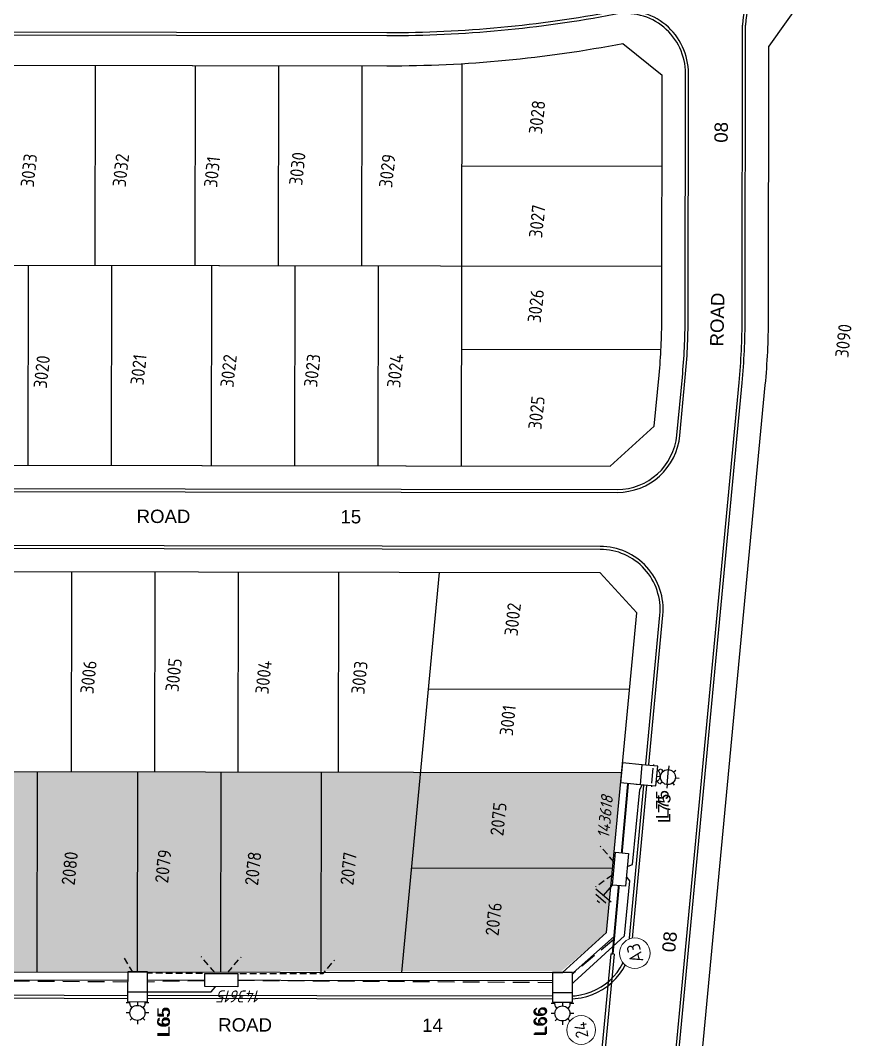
# Model space of a CAD drawing. Extents: x 294483 to 298733, y 6233899 to 6239242.
# Drawn here: x 296488.8 to 296613.5, y 6236632.6 to 6236785.5 of the extents above; entities that cross this region are included whole.
import ezdxf
from ezdxf.enums import TextEntityAlignment as Align

# ---------------------------------------------------------------- set-up
doc = ezdxf.new("R2010")
doc.units = 0
doc.linetypes.add('DASHED', pattern=[0.75, 0.5, -0.25])
doc.linetypes.add('Trench-Service', pattern=[1.5, 1, -0.5])
for name, color, linetype in [('_User Duct ID', 3, 'Continuous'), ('_USER_SITEPLAN', 7, 'Continuous'), ('Duct_SP_NEW', 2, 'Continuous'), ('Equip_SP_SL_NEW', 2, 'Continuous'), ('Mains_LV_NEW_T84', 2, 'Continuous'), ('Notes', 7, 'Continuous'), ('Notes_LV_MISC', 7, 'Continuous'), ('Notes_SL_MISC', 7, 'Continuous'), ('Notes_SP_NEW', 2, 'Continuous'), ('Services_SP_NEW_UG', 2, 'Trench-Service'), ('SupportsOH_SP_TR_HV_LV_SL_EXT', 7, 'Continuous'), ('SupportsUG_SP_LV_NEW', 2, 'Continuous'), ('SupportsUG_SP_LV_SL_NEW', 2, 'Continuous'), ('Trench_SP_NEW', 2, 'Continuous')]:
    doc.layers.add(name, color=color, linetype=linetype)
doc.layers.add('Cadastre Land Parcels_SP_EXT', color=9, linetype='Continuous', lineweight=5)
doc.styles.add('iecARIAL', font='arial.ttf', dxfattribs={"height": 2})
doc.styles.add('ieISOCP', font='isocp.shx')
doc.styles.add('POLE_LABEL', font='arial.ttf')
doc.styles.add('SL_LABEL', font='arial.ttf')
doc.styles.get("Standard").update_dxf_attribs({"font": 'isocp.shx'})
doc.linetypes.add('Cable 4', pattern='A,5.25,-0.1,["o",Standard,S=2,R=0,X=1.5,Y=-0.7],-4', length=9.35)
doc.linetypes.add('Cable New UG', pattern='A,7,-0.25,["x",Standard,S=2,R=0,X=0.2,Y=-0.8],-2.1', length=9.35)
doc.linetypes.add('IE Trench HV', pattern='A,7,-0.2,["/",Standard,S=3,R=0,X=0.6,Y=-1.4],-2.5', length=9.7)

# ---------------------------------------------------------------- blocks, each defined once
blk = doc.blocks.new('PILLAR_NEW')
for tag, height, flags, p in [('ASSET_NUM', 2.5, 8, (2, 4)), ('STREET_CODE', 0.2, 9, (1.5, 2))]:
    blk.add_attdef(tag, text='', height=height, dxfattribs=dict(flags=flags)).set_placement(p, align=Align.MIDDLE_LEFT)
blk.add_wipeout([(-2.47, 0.99), (2.47, 0.99), (2.47, -0.99), (-2.47, -0.99)])
at = {"lineweight": -3}
blk.add_lwpolyline([(-2.47, 0.99), (2.47, 0.99), (2.47, -0.99), (-2.47, -0.99)], close=True, dxfattribs=at)
for tag, flags, p in [('OWNED_BY', 9, (1.5, 1.8)), ('OPERATED_BY', 9, (1.5, 1.6)), ('STATE', 9, (1.5, 1.2)), ('SUPPORT_TYPE', 9, (1.5, 1)), ('SUBURB', 9, (1.5, 0.2)), ('STREETNAME', 9, (1.5, 0)), ('MAINTAINED_BY', 9, (1.5, 1.4)), ('USAGE', 9, (1.5, 0.8)), ('LEGEND', 9, (1.5, 0.6)), ('PARENT', 9, (1.5, 0.4)), ('Z', 1, (1.5, -0.6)), ('LOCATION', 9, (1.5, -0.2)), ('NOTES', 9, (1.5, -0.4))]:
    blk.add_attdef(tag, text='', height=0.2, dxfattribs=dict(flags=flags)).set_placement(p, align=Align.MIDDLE_LEFT)
blk = doc.blocks.new('*U21')
blk.add_line((0, 0), (0, 0))
for tag, p, flags in [('Z', (0, 0), 1), ('OPERATED_BY', (0, -9.61), 9)]:
    blk.add_attdef(tag, p, '', height=0.2, dxfattribs=dict(flags=flags))
at = {"style": 'SL_LABEL', "flags": 9}
blk.add_attdef('STREET_CODE', text='', height=0.2, dxfattribs=at).set_placement((0, -0.2), align=Align.MIDDLE_LEFT)
for tag, height, flags, p in [('STATE', 0.2, 9, (0, -2)), ('CONSTRUCTED_VOLTAGE', 0.2, 9, (0, -0.4)), ('CONTROL_TYPE', 0.2, 9, (0, -0.6)), ('LANTERN_PURPOSE', 0.2, 9, (0, -0.8)), ('LANTERN_TYPE', 0.2, 9, (0, -1)), ('NO_PHASES', 0.2, 9, (0, -1.2)), ('OPERATING_VOLTAGE', 0.2, 9, (0, -1.4)), ('ORIENTATION', 0.2, 9, (0, -1.6)), ('OWNED_BY', 0.2, 9, (0, -1.8)), ('LNUMBER', 2.5, 8, (1.2, -2.8)), ('USAGE', 0.2, 9, (0, -2.2)), ('CEXIST', 0.2, 9, (0, -2.4)), ('CNEW', 0.2, 9, (0, -2.6)), ('CNUMBER', 0.2, 9, (0, -2.8)), ('CREMOVE', 0.2, 9, (0, -3)), ('CREPLACE', 0.2, 9, (0, -3.2)), ('LKINGHEIGHT', 0.2, 9, (0, -3.4)), ('LBRACKET', 0.2, 9, (0, -3.6)), ('LBRACKETVOCAB', 0.2, 9, (0, -3.8)), ('LCATEGORY', 0.2, 9, (0, -4)), ('LCHARGE1', 0.2, 9, (0, -4.2)), ('LCHARGE1PERCENT', 0.2, 9, (0, -4.4)), ('LCHARGE2', 0.2, 9, (0, -4.6)), ('LCHARGE2PERCENT', 0.2, 9, (0, -4.8)), ('LCHARGE3', 0.2, 9, (0, -5)), ('LCHARGE3PERCENT', 0.2, 9, (0, -5.2)), ('LEXIST', 0.2, 9, (0, -5.4)), ('LLAMP', 0.2, 9, (0, -5.6)), ('LLAMPVOCAB', 0.2, 9, (0, -5.8)), ('LMAST', 0.2, 9, (0, -6)), ('LMASTVOCAB', 0.2, 9, (0, -6.2)), ('LNEW', 0.2, 9, (0, -6.4)), ('LANTNUMBER', 0.2, 9, (0, -6.6)), ('LOUTREACH', 0.2, 9, (0, -7)), ('LOUTREACHVOCAB', 0.2, 9, (0, -7.2)), ('LRATECODE', 0.2, 9, (0, -7.4)), ('LREMOVE', 0.2, 9, (0, -7.6)), ('LREPLACE', 0.2, 9, (0, -7.8)), ('LTYPE', 0.2, 9, (0, -8)), ('LTYPEVOCAB', 0.2, 9, (0, -8.2)), ('SUBURB', 0.2, 9, (0, -8.6)), ('STREETNAME', 0.2, 9, (0, -8.8)), ('LEGEND', 0.2, 9, (0, -8.4)), ('LOCATION', 0.2, 9, (0, -9)), ('NOTES', 0.2, 9, (0, -9.2)), ('MAINTAINED_BY', 0.2, 9, (0, -9.86))]:
    blk.add_attdef(tag, text='', height=height, dxfattribs=dict(flags=flags)).set_placement(p, align=Align.MIDDLE_LEFT)
at = {"color": 82, "lineweight": 25, "true_color": 0x23df20}
blk.add_wipeout([(0, 5.72), (-0.43, 5.65), (-0.86, 5.45), (-1.18, 5.14), (-1.35, 4.86), (-1.5, 4.22), (-1.33, 3.53), (-1.06, 3.16), (-0.61, 2.85), (0, 2.72), (0.67, 2.87), (1.06, 3.16), (1.35, 3.57), (1.5, 4.22), (1.39, 4.77), (1.06, 5.28), (0.64, 5.58)], dxfattribs=at)
for p, q in [((0, 5.72), (0, 6.47)), ((-2.25, 4.22), (-1.5, 4.22)), ((-1.46, 5.68), (-1.06, 5.28)), ((1.46, 5.68), (1.06, 5.28)), ((1.5, 4.22), (2.25, 4.22)), ((-1.46, 2.76), (-1.06, 3.16)), ((0, 0), (0, 2.72)), ((1.46, 2.76), (1.06, 3.16))]:
    blk.add_line(p, q)
blk.add_circle((0, 4.22), 1.5)
blk = doc.blocks.new('COLUMN_NEW')
for tag, flags, p in [('Z', 1, (1.5, -2.8)), ('NOTES', 9, (1.5, -2.4)), ('LABEL_ALIGNMENT', 9, (1.5, -2.6))]:
    blk.add_attdef(tag, text='', height=0.2, dxfattribs=dict(flags=flags)).set_placement(p, align=Align.MIDDLE_LEFT)
blk.add_wipeout([(-1.485, -1.485), (1.485, -1.485), (1.485, 1.485), (-1.485, 1.485)])
at = {"lineweight": -3}
blk.add_lwpolyline([(-1.485, -1.485), (1.485, -1.485), (1.485, 1.485), (-1.485, 1.485)], close=True, dxfattribs=at)
for tag, height, flags, p in [('ASSET_NUM', 2.5, 8, (2, 2)), ('STREET_CODE', 0.2, 9, (1.5, 0)), ('STATE', 0.2, 9, (1.5, -1)), ('COLUMN_TYPE', 0.2, 9, (1.5, -0.2)), ('OWNED_BY', 0.2, 9, (1.5, -0.4)), ('OPERATED_BY', 0.2, 9, (1.5, -0.6)), ('MAINTAINED_BY', 0.2, 9, (1.5, -0.8)), ('USAGE', 0.2, 9, (1.5, -1.2)), ('LEGEND', 0.2, 9, (1.5, -1.4)), ('PARENT', 0.2, 9, (1.5, -1.6)), ('SUBURB', 0.2, 9, (1.5, -1.8)), ('STREETNAME', 0.2, 9, (1.5, -2)), ('LOCATION', 0.2, 9, (1.5, -2.2))]:
    blk.add_attdef(tag, text='', height=height, dxfattribs=dict(flags=flags)).set_placement(p, align=Align.MIDDLE_LEFT)
at = {"style": 'POLE_LABEL', "flags": 9}
blk.add_attdef('STRUCTURE_PLANT_NUMBER', text='', height=0.2, dxfattribs=at).set_placement((1.5, 0.242), align=Align.MIDDLE_LEFT)
blk = doc.blocks.new('*U29')
blk.add_line((0, 0), (0, 0))
for tag, p, flags in [('Z', (0, 0), 1), ('OPERATED_BY', (0, -9.61), 9)]:
    blk.add_attdef(tag, p, '', height=0.2, dxfattribs=dict(flags=flags))
at = {"style": 'SL_LABEL', "flags": 9}
blk.add_attdef('STREET_CODE', text='', height=0.2, dxfattribs=at).set_placement((0, -0.2), align=Align.MIDDLE_LEFT)
for tag, height, flags, p in [('STATE', 0.2, 9, (0, -2)), ('CONSTRUCTED_VOLTAGE', 0.2, 9, (0, -0.4)), ('CONTROL_TYPE', 0.2, 9, (0, -0.6)), ('LANTERN_PURPOSE', 0.2, 9, (0, -0.8)), ('LANTERN_TYPE', 0.2, 9, (0, -1)), ('NO_PHASES', 0.2, 9, (0, -1.2)), ('OPERATING_VOLTAGE', 0.2, 9, (0, -1.4)), ('ORIENTATION', 0.2, 9, (0, -1.6)), ('OWNED_BY', 0.2, 9, (0, -1.8)), ('LNUMBER', 2.5, 8, (1.2, -2.8)), ('USAGE', 0.2, 9, (0, -2.2)), ('CEXIST', 0.2, 9, (0, -2.4)), ('CNEW', 0.2, 9, (0, -2.6)), ('CNUMBER', 0.2, 9, (0, -2.8)), ('CREMOVE', 0.2, 9, (0, -3)), ('CREPLACE', 0.2, 9, (0, -3.2)), ('LKINGHEIGHT', 0.2, 9, (0, -3.4)), ('LBRACKET', 0.2, 9, (0, -3.6)), ('LBRACKETVOCAB', 0.2, 9, (0, -3.8)), ('LCATEGORY', 0.2, 9, (0, -4)), ('LCHARGE1', 0.2, 9, (0, -4.2)), ('LCHARGE1PERCENT', 0.2, 9, (0, -4.4)), ('LCHARGE2', 0.2, 9, (0, -4.6)), ('LCHARGE2PERCENT', 0.2, 9, (0, -4.8)), ('LCHARGE3', 0.2, 9, (0, -5)), ('LCHARGE3PERCENT', 0.2, 9, (0, -5.2)), ('LEXIST', 0.2, 9, (0, -5.4)), ('LLAMP', 0.2, 9, (0, -5.6)), ('LLAMPVOCAB', 0.2, 9, (0, -5.8)), ('LMAST', 0.2, 9, (0, -6)), ('LMASTVOCAB', 0.2, 9, (0, -6.2)), ('LNEW', 0.2, 9, (0, -6.4)), ('LANTNUMBER', 0.2, 9, (0, -6.6)), ('LOUTREACH', 0.2, 9, (0, -7)), ('LOUTREACHVOCAB', 0.2, 9, (0, -7.2)), ('LRATECODE', 0.2, 9, (0, -7.4)), ('LREMOVE', 0.2, 9, (0, -7.6)), ('LREPLACE', 0.2, 9, (0, -7.8)), ('LTYPE', 0.2, 9, (0, -8)), ('LTYPEVOCAB', 0.2, 9, (0, -8.2)), ('SUBURB', 0.2, 9, (0, -8.6)), ('STREETNAME', 0.2, 9, (0, -8.8)), ('LEGEND', 0.2, 9, (0, -8.4)), ('LOCATION', 0.2, 9, (0, -9)), ('NOTES', 0.2, 9, (0, -9.2)), ('MAINTAINED_BY', 0.2, 9, (0, -9.86))]:
    blk.add_attdef(tag, text='', height=height, dxfattribs=dict(flags=flags)).set_placement(p, align=Align.MIDDLE_LEFT)
at = {"color": 82, "lineweight": 25, "true_color": 0x23df20}
blk.add_wipeout([(0, 5.72), (-0.43, 5.65), (-0.86, 5.45), (-1.18, 5.14), (-1.35, 4.86), (-1.5, 4.22), (-1.33, 3.53), (-1.06, 3.16), (-0.61, 2.85), (0, 2.72), (0.67, 2.87), (1.06, 3.16), (1.35, 3.57), (1.5, 4.22), (1.39, 4.77), (1.06, 5.28), (0.64, 5.58)], dxfattribs=at)
for p, q in [((0, 5.72), (0, 6.47)), ((-2.25, 4.22), (-1.5, 4.22)), ((-1.46, 5.68), (-1.06, 5.28)), ((1.46, 5.68), (1.06, 5.28)), ((1.5, 4.22), (2.25, 4.22)), ((-1.46, 2.76), (-1.06, 3.16)), ((0, 0), (0, 2.72)), ((1.46, 2.76), (1.06, 3.16))]:
    blk.add_line(p, q)
blk.add_circle((0, 4.22), 1.5)
blk = doc.blocks.new('DUCT_INDICATOR')
at = {"color": 7, "lineweight": 9}
blk.add_attdef('CODE', text='', height=1.8, dxfattribs=at).set_placement((-4.4, 4.91), align=Align.MIDDLE_CENTER)
at = {"color": 7, "linetype": 'Continuous'}
blk.add_wipeout([(0, 2.87), (-0.98, 2.7), (-1.6, 2.39), (-2.18, 1.88), (-2.67, 1.06), (-2.87, 0), (-2.74, -0.87), (-2.4, -1.58), (-1.97, -2.09), (-1.13, -2.64), (-0.48, -2.83), (0.75, -2.78), (1.67, -2.34), (2.39, -1.59), (2.69, -1), (2.84, -0.42), (2.87, 0), (2.82, 0.56), (2.68, 1.05), (2.49, 1.44), (2.19, 1.86), (1.81, 2.23), (1.32, 2.55), (0.85, 2.75)], dxfattribs=at)
at = {"color": 7, "lineweight": 18}
blk.add_circle((0, 0), 2.87, dxfattribs=at)
at = {"color": 7, "lineweight": 9, "flags": 1}
blk.add_attdef('Z', (0, 0), '', height=0.2, dxfattribs=at)
blk = doc.blocks.new('*U83')
blk.add_line((0, 0), (0, 0))
for tag, p, flags in [('Z', (0, 0), 1), ('OPERATED_BY', (0, -9.61), 9)]:
    blk.add_attdef(tag, p, '', height=0.2, dxfattribs=dict(flags=flags))
at = {"style": 'SL_LABEL', "flags": 9}
blk.add_attdef('STREET_CODE', text='', height=0.2, dxfattribs=at).set_placement((0, -0.2), align=Align.MIDDLE_LEFT)
for tag, height, flags, p in [('STATE', 0.2, 9, (0, -2)), ('CONSTRUCTED_VOLTAGE', 0.2, 9, (0, -0.4)), ('CONTROL_TYPE', 0.2, 9, (0, -0.6)), ('LANTERN_PURPOSE', 0.2, 9, (0, -0.8)), ('LANTERN_TYPE', 0.2, 9, (0, -1)), ('NO_PHASES', 0.2, 9, (0, -1.2)), ('OPERATING_VOLTAGE', 0.2, 9, (0, -1.4)), ('ORIENTATION', 0.2, 9, (0, -1.6)), ('OWNED_BY', 0.2, 9, (0, -1.8)), ('LNUMBER', 2.5, 8, (1.2, -2.8)), ('USAGE', 0.2, 9, (0, -2.2)), ('CEXIST', 0.2, 9, (0, -2.4)), ('CNEW', 0.2, 9, (0, -2.6)), ('CNUMBER', 0.2, 9, (0, -2.8)), ('CREMOVE', 0.2, 9, (0, -3)), ('CREPLACE', 0.2, 9, (0, -3.2)), ('LKINGHEIGHT', 0.2, 9, (0, -3.4)), ('LBRACKET', 0.2, 9, (0, -3.6)), ('LBRACKETVOCAB', 0.2, 9, (0, -3.8)), ('LCATEGORY', 0.2, 9, (0, -4)), ('LCHARGE1', 0.2, 9, (0, -4.2)), ('LCHARGE1PERCENT', 0.2, 9, (0, -4.4)), ('LCHARGE2', 0.2, 9, (0, -4.6)), ('LCHARGE2PERCENT', 0.2, 9, (0, -4.8)), ('LCHARGE3', 0.2, 9, (0, -5)), ('LCHARGE3PERCENT', 0.2, 9, (0, -5.2)), ('LEXIST', 0.2, 9, (0, -5.4)), ('LLAMP', 0.2, 9, (0, -5.6)), ('LLAMPVOCAB', 0.2, 9, (0, -5.8)), ('LMAST', 0.2, 9, (0, -6)), ('LMASTVOCAB', 0.2, 9, (0, -6.2)), ('LNEW', 0.2, 9, (0, -6.4)), ('LANTNUMBER', 0.2, 9, (0, -6.6)), ('LOUTREACH', 0.2, 9, (0, -7)), ('LOUTREACHVOCAB', 0.2, 9, (0, -7.2)), ('LRATECODE', 0.2, 9, (0, -7.4)), ('LREMOVE', 0.2, 9, (0, -7.6)), ('LREPLACE', 0.2, 9, (0, -7.8)), ('LTYPE', 0.2, 9, (0, -8)), ('LTYPEVOCAB', 0.2, 9, (0, -8.2)), ('SUBURB', 0.2, 9, (0, -8.6)), ('STREETNAME', 0.2, 9, (0, -8.8)), ('LEGEND', 0.2, 9, (0, -8.4)), ('LOCATION', 0.2, 9, (0, -9)), ('NOTES', 0.2, 9, (0, -9.2)), ('MAINTAINED_BY', 0.2, 9, (0, -9.86))]:
    blk.add_attdef(tag, text='', height=height, dxfattribs=dict(flags=flags)).set_placement(p, align=Align.MIDDLE_LEFT)
at = {"color": 82, "lineweight": 25, "true_color": 0x23df20}
blk.add_wipeout([(0, 5.72), (-0.43, 5.65), (-0.86, 5.45), (-1.18, 5.14), (-1.35, 4.86), (-1.5, 4.22), (-1.33, 3.53), (-1.06, 3.16), (-0.61, 2.85), (0, 2.72), (0.67, 2.87), (1.06, 3.16), (1.35, 3.57), (1.5, 4.22), (1.39, 4.77), (1.06, 5.28), (0.64, 5.58)], dxfattribs=at)
for p, q in [((0, 5.72), (0, 6.47)), ((-2.25, 4.22), (-1.5, 4.22)), ((-1.46, 5.68), (-1.06, 5.28)), ((1.46, 5.68), (1.06, 5.28)), ((1.5, 4.22), (2.25, 4.22)), ((-1.46, 2.76), (-1.06, 3.16)), ((0, 0), (0, 2.72)), ((1.46, 2.76), (1.06, 3.16))]:
    blk.add_line(p, q)
blk.add_circle((0, 4.22), 1.5)
blk = doc.blocks.new('*U102')
blk.add_line((0, 0), (0, 0))
for tag, p, flags in [('Z', (0, 0), 1), ('OPERATED_BY', (0, -9.61), 9)]:
    blk.add_attdef(tag, p, '', height=0.2, dxfattribs=dict(flags=flags))
at = {"style": 'SL_LABEL', "flags": 9}
blk.add_attdef('STREET_CODE', text='', height=0.2, dxfattribs=at).set_placement((0, -0.2), align=Align.MIDDLE_LEFT)
for tag, height, flags, p in [('STATE', 0.2, 9, (0, -2)), ('CONSTRUCTED_VOLTAGE', 0.2, 9, (0, -0.4)), ('CONTROL_TYPE', 0.2, 9, (0, -0.6)), ('LANTERN_PURPOSE', 0.2, 9, (0, -0.8)), ('LANTERN_TYPE', 0.2, 9, (0, -1)), ('NO_PHASES', 0.2, 9, (0, -1.2)), ('OPERATING_VOLTAGE', 0.2, 9, (0, -1.4)), ('ORIENTATION', 0.2, 9, (0, -1.6)), ('OWNED_BY', 0.2, 9, (0, -1.8)), ('LNUMBER', 2.5, 8, (1.2, -2.8)), ('USAGE', 0.2, 9, (0, -2.2)), ('CEXIST', 0.2, 9, (0, -2.4)), ('CNEW', 0.2, 9, (0, -2.6)), ('CNUMBER', 0.2, 9, (0, -2.8)), ('CREMOVE', 0.2, 9, (0, -3)), ('CREPLACE', 0.2, 9, (0, -3.2)), ('LKINGHEIGHT', 0.2, 9, (0, -3.4)), ('LBRACKET', 0.2, 9, (0, -3.6)), ('LBRACKETVOCAB', 0.2, 9, (0, -3.8)), ('LCATEGORY', 0.2, 9, (0, -4)), ('LCHARGE1', 0.2, 9, (0, -4.2)), ('LCHARGE1PERCENT', 0.2, 9, (0, -4.4)), ('LCHARGE2', 0.2, 9, (0, -4.6)), ('LCHARGE2PERCENT', 0.2, 9, (0, -4.8)), ('LCHARGE3', 0.2, 9, (0, -5)), ('LCHARGE3PERCENT', 0.2, 9, (0, -5.2)), ('LEXIST', 0.2, 9, (0, -5.4)), ('LLAMP', 0.2, 9, (0, -5.6)), ('LLAMPVOCAB', 0.2, 9, (0, -5.8)), ('LMAST', 0.2, 9, (0, -6)), ('LMASTVOCAB', 0.2, 9, (0, -6.2)), ('LNEW', 0.2, 9, (0, -6.4)), ('LANTNUMBER', 0.2, 9, (0, -6.6)), ('LOUTREACH', 0.2, 9, (0, -7)), ('LOUTREACHVOCAB', 0.2, 9, (0, -7.2)), ('LRATECODE', 0.2, 9, (0, -7.4)), ('LREMOVE', 0.2, 9, (0, -7.6)), ('LREPLACE', 0.2, 9, (0, -7.8)), ('LTYPE', 0.2, 9, (0, -8)), ('LTYPEVOCAB', 0.2, 9, (0, -8.2)), ('SUBURB', 0.2, 9, (0, -8.6)), ('STREETNAME', 0.2, 9, (0, -8.8)), ('LEGEND', 0.2, 9, (0, -8.4)), ('LOCATION', 0.2, 9, (0, -9)), ('NOTES', 0.2, 9, (0, -9.2)), ('MAINTAINED_BY', 0.2, 9, (0, -9.86))]:
    blk.add_attdef(tag, text='', height=height, dxfattribs=dict(flags=flags)).set_placement(p, align=Align.MIDDLE_LEFT)
at = {"color": 82, "lineweight": 25, "true_color": 0x23df20}
blk.add_wipeout([(0, 5.72), (-0.43, 5.65), (-0.86, 5.45), (-1.18, 5.14), (-1.35, 4.86), (-1.5, 4.22), (-1.33, 3.53), (-1.06, 3.16), (-0.61, 2.85), (0, 2.72), (0.67, 2.87), (1.06, 3.16), (1.35, 3.57), (1.5, 4.22), (1.39, 4.77), (1.06, 5.28), (0.64, 5.58)], dxfattribs=at)
for p, q in [((0, 5.72), (0, 6.47)), ((-2.25, 4.22), (-1.5, 4.22)), ((-1.46, 5.68), (-1.06, 5.28)), ((1.46, 5.68), (1.06, 5.28)), ((1.5, 4.22), (2.25, 4.22)), ((-1.46, 2.76), (-1.06, 3.16)), ((0, 0), (0, 2.72)), ((1.46, 2.76), (1.06, 3.16))]:
    blk.add_line(p, q)
blk.add_circle((0, 4.22), 1.5)
blk = doc.blocks.new('*U103')
blk.add_line((0, 0), (0, 0))
for tag, p, flags in [('Z', (0, 0), 1), ('OPERATED_BY', (0, -9.61), 9)]:
    blk.add_attdef(tag, p, '', height=0.2, dxfattribs=dict(flags=flags))
at = {"style": 'SL_LABEL', "flags": 9}
blk.add_attdef('STREET_CODE', text='', height=0.2, dxfattribs=at).set_placement((0, -0.2), align=Align.MIDDLE_LEFT)
for tag, height, flags, p in [('STATE', 0.2, 9, (0, -2)), ('CONSTRUCTED_VOLTAGE', 0.2, 9, (0, -0.4)), ('CONTROL_TYPE', 0.2, 9, (0, -0.6)), ('LANTERN_PURPOSE', 0.2, 9, (0, -0.8)), ('LANTERN_TYPE', 0.2, 9, (0, -1)), ('NO_PHASES', 0.2, 9, (0, -1.2)), ('OPERATING_VOLTAGE', 0.2, 9, (0, -1.4)), ('ORIENTATION', 0.2, 9, (0, -1.6)), ('OWNED_BY', 0.2, 9, (0, -1.8)), ('LNUMBER', 2.5, 8, (1.2, -2.8)), ('USAGE', 0.2, 9, (0, -2.2)), ('CEXIST', 0.2, 9, (0, -2.4)), ('CNEW', 0.2, 9, (0, -2.6)), ('CNUMBER', 0.2, 9, (0, -2.8)), ('CREMOVE', 0.2, 9, (0, -3)), ('CREPLACE', 0.2, 9, (0, -3.2)), ('LKINGHEIGHT', 0.2, 9, (0, -3.4)), ('LBRACKET', 0.2, 9, (0, -3.6)), ('LBRACKETVOCAB', 0.2, 9, (0, -3.8)), ('LCATEGORY', 0.2, 9, (0, -4)), ('LCHARGE1', 0.2, 9, (0, -4.2)), ('LCHARGE1PERCENT', 0.2, 9, (0, -4.4)), ('LCHARGE2', 0.2, 9, (0, -4.6)), ('LCHARGE2PERCENT', 0.2, 9, (0, -4.8)), ('LCHARGE3', 0.2, 9, (0, -5)), ('LCHARGE3PERCENT', 0.2, 9, (0, -5.2)), ('LEXIST', 0.2, 9, (0, -5.4)), ('LLAMP', 0.2, 9, (0, -5.6)), ('LLAMPVOCAB', 0.2, 9, (0, -5.8)), ('LMAST', 0.2, 9, (0, -6)), ('LMASTVOCAB', 0.2, 9, (0, -6.2)), ('LNEW', 0.2, 9, (0, -6.4)), ('LANTNUMBER', 0.2, 9, (0, -6.6)), ('LOUTREACH', 0.2, 9, (0, -7)), ('LOUTREACHVOCAB', 0.2, 9, (0, -7.2)), ('LRATECODE', 0.2, 9, (0, -7.4)), ('LREMOVE', 0.2, 9, (0, -7.6)), ('LREPLACE', 0.2, 9, (0, -7.8)), ('LTYPE', 0.2, 9, (0, -8)), ('LTYPEVOCAB', 0.2, 9, (0, -8.2)), ('SUBURB', 0.2, 9, (0, -8.6)), ('STREETNAME', 0.2, 9, (0, -8.8)), ('LEGEND', 0.2, 9, (0, -8.4)), ('LOCATION', 0.2, 9, (0, -9)), ('NOTES', 0.2, 9, (0, -9.2)), ('MAINTAINED_BY', 0.2, 9, (0, -9.86))]:
    blk.add_attdef(tag, text='', height=height, dxfattribs=dict(flags=flags)).set_placement(p, align=Align.MIDDLE_LEFT)
at = {"color": 82, "lineweight": 25, "true_color": 0x23df20}
blk.add_wipeout([(0, 5.72), (-0.43, 5.65), (-0.86, 5.45), (-1.18, 5.14), (-1.35, 4.86), (-1.5, 4.22), (-1.33, 3.53), (-1.06, 3.16), (-0.61, 2.85), (0, 2.72), (0.67, 2.87), (1.06, 3.16), (1.35, 3.57), (1.5, 4.22), (1.39, 4.77), (1.06, 5.28), (0.64, 5.58)], dxfattribs=at)
for p, q in [((0, 5.72), (0, 6.47)), ((-2.25, 4.22), (-1.5, 4.22)), ((-1.46, 5.68), (-1.06, 5.28)), ((1.46, 5.68), (1.06, 5.28)), ((1.5, 4.22), (2.25, 4.22)), ((-1.46, 2.76), (-1.06, 3.16)), ((0, 0), (0, 2.72)), ((1.46, 2.76), (1.06, 3.16))]:
    blk.add_line(p, q)
blk.add_circle((0, 4.22), 1.5)
blk = doc.blocks.new('Earth')
for p, q in [((0, -2.04), (0, 0)), ((-1.5, -2.04), (1.5, -2.04)), ((-1, -2.64), (1, -2.64)), ((-0.25, -3.24), (0.25, -3.24))]:
    blk.add_line(p, q)

msp = doc.modelspace()

# ---------------------------------------------------------------- hatches: boundary and pattern name
at = {"layer": 'Notes'}
h = msp.add_hatch(dxfattribs=at)
h.set_pattern_fill('DOTS', color=256)
h.paths.add_polyline_path([(296433.86749, 6236672.87481), (296403.95705, 6236672.91899), (296401.5409, 6236702.92259), (296380.67435, 6236702.95341), (296373.85123, 6236696.95764), (296373.66471, 6236672.89704), (296376.16201, 6236648.96002), (296382.81962, 6236642.95018), (296418.77319, 6236642.89707), (296569.9261, 6236642.87484), (296576.70064, 6236648.6638), (296578.96386, 6236672.66048)])
h.paths.add_polyline_path([(296424.62437, 6236655.66933), (296424.91239, 6236658.3336), (296423.61843, 6236658.47349), (296423.33041, 6236655.80921)], flags=16)

# ---------------------------------------------------------------- linework, layer by layer
at = {"layer": 'Cadastre Land Parcels_SP_EXT'}
for p, q in [((296606.73644, 6236789.64385), (296601.05729, 6236781.68224)), ((296417.49335, 6236778.89911), (296543.75282, 6236778.71261)), ((296500.00858, 6236748.77719), (296500.05289, 6236778.77716)), ((296515.00856, 6236748.75503), (296515.05288, 6236778.755)), ((296527.50855, 6236748.73657), (296527.55286, 6236778.73654)), ((296540.00854, 6236748.71811), (296540.05285, 6236778.71807)), ((296554.9642, 6236718.69598), (296555.05334, 6236779.04135)), ((296584.99692, 6236740.82234), (296585.03589, 6236777.31654)), ((296555.03068, 6236763.69593), (296585.03064, 6236763.65162)), ((296415.1171, 6236748.90259), (296585.00849, 6236748.65164)), ((296489.96428, 6236718.792), (296490.00859, 6236748.79196)), ((296502.46426, 6236718.77353), (296502.50858, 6236748.7735)), ((296517.46425, 6236718.75137), (296517.50856, 6236748.75134)), ((296529.96423, 6236718.73291), (296530.00855, 6236748.73288)), ((296542.46422, 6236718.71445), (296542.50853, 6236748.71441)), ((296554.99005, 6236736.19596), (296584.87138, 6236736.15182)), ((296583.86751, 6236724.65329), (296584.59056, 6236732.31969)), ((296577.27592, 6236718.66303), (296583.86751, 6236724.65329)), ((296383.8179, 6236718.94879), (296577.27592, 6236718.66303)), ((296575.75872, 6236702.66525), (296380.67435, 6236702.95341)), ((296496.45695, 6236672.78236), (296496.50126, 6236702.78232)), ((296508.95693, 6236672.76389), (296509.00125, 6236702.76386)), ((296521.45692, 6236672.74543), (296521.50123, 6236702.74539)), ((296536.5069, 6236672.7232), (296536.55122, 6236702.72316)), ((296546.0059, 6236642.70913), (296551.66395, 6236702.70084)), ((296581.22629, 6236696.64882), (296575.75872, 6236702.66525)), ((296576.70064, 6236648.6638), (296581.22629, 6236696.64882)), ((296580.14262, 6236685.15875), (296550.01369, 6236685.20326)), ((296578.96386, 6236672.66048), (296373.66481, 6236672.96374)), ((296491.32311, 6236642.78991), (296491.36742, 6236672.78987)), ((296506.37309, 6236642.76767), (296506.41741, 6236672.76764)), ((296518.87312, 6236642.77511), (296518.91739, 6236672.74918)), ((296533.92306, 6236642.72698), (296533.96738, 6236672.72695)), ((296577.60792, 6236658.28358), (296547.47898, 6236658.32809)), ((296570.10904, 6236642.67353), (296576.70064, 6236648.6638)), ((296382.81962, 6236642.95018), (296570.10904, 6236642.67353))]:
    msp.add_line(p, q, dxfattribs=at)
at = {"layer": 'Duct_SP_NEW'}
for p, q in [((296577.34084, 6236645.50647), (296575.35847, 6236624.45275)), ((296577.85855, 6236645.45772), (296575.87618, 6236624.404)), ((296577.34084, 6236645.50647), (296577.59969, 6236645.4821)), ((296577.85855, 6236645.45772), (296577.59969, 6236645.4821))]:
    msp.add_line(p, q, dxfattribs=at)
at = {"layer": 'Mains_LV_NEW_T84', "color": 170, "linetype": 'Cable New UG', "ltscale": 0.75}
msp.add_line((296380.56904, 6236641.7683), (296570.38799, 6236641.47312), dxfattribs=at)
at = {"layer": 'Mains_LV_NEW_T84', "color": 150, "linetype": 'Cable 4', "ltscale": 0.5, "flags": 128}
for points in [[(296570.09983, 6236639.70303), (296579.41647, 6236648.17161), (296580.19559, 6236656.44238), (296578.80262, 6236658.17096), (296580.59617, 6236658.88253), (296581.68242, 6236670.10746), (296582.76136, 6236672.29811), (296582.76136, 6236672.29811), (296582.76136, 6236672.29811), (296582.76136, 6236672.29811), (296582.76136, 6236672.29811)], [(296506.36409, 6236639.79498), (296517.39106, 6236639.78796), (296518.92399, 6236641.54913), (296518.92399, 6236641.54913), (296518.92399, 6236641.54913), (296518.92399, 6236641.54913)]]:
    msp.add_lwpolyline(points, dxfattribs=at)
at = {"layer": 'Mains_LV_NEW_T84', "color": 170, "linetype": 'Cable New UG', "ltscale": 0.75}
msp.add_lwpolyline([(296570.38799, 6236641.47312), (296577.85086, 6236648.07951), (296578.80262, 6236658.17096)], dxfattribs=at)
at = {"layer": 'Notes'}
for p, q in [((296606.73644, 6236789.64385), (296601.05729, 6236781.68224)), ((296417.49335, 6236778.89911), (296543.75282, 6236778.71261)), ((296500.00858, 6236748.77719), (296500.05289, 6236778.77716)), ((296515.00856, 6236748.75503), (296515.05288, 6236778.755)), ((296527.50855, 6236748.73657), (296527.55286, 6236778.73654)), ((296540.00854, 6236748.71811), (296540.05285, 6236778.71807)), ((296554.9642, 6236718.69598), (296555.05334, 6236779.04135)), ((296584.99692, 6236740.82234), (296585.03589, 6236777.31654)), ((296555.03068, 6236763.69593), (296585.03064, 6236763.65162)), ((296415.1171, 6236748.90259), (296585.00849, 6236748.65164)), ((296489.96428, 6236718.792), (296490.00859, 6236748.79196)), ((296502.46426, 6236718.77353), (296502.50858, 6236748.7735)), ((296517.46425, 6236718.75137), (296517.50856, 6236748.75134)), ((296529.96423, 6236718.73291), (296530.00855, 6236748.73288)), ((296542.46422, 6236718.71445), (296542.50853, 6236748.71441)), ((296554.99005, 6236736.19596), (296584.87138, 6236736.15182)), ((296583.86751, 6236724.65329), (296584.59056, 6236732.31969)), ((296577.27592, 6236718.66303), (296583.86751, 6236724.65329)), ((296383.8179, 6236718.94879), (296577.27592, 6236718.66303)), ((296575.75872, 6236702.66525), (296380.67435, 6236702.95341)), ((296496.45695, 6236672.78236), (296496.50126, 6236702.78232)), ((296508.95693, 6236672.76389), (296509.00125, 6236702.76386)), ((296521.45692, 6236672.74543), (296521.50123, 6236702.74539)), ((296536.5069, 6236672.7232), (296536.55122, 6236702.72316)), ((296546.0059, 6236642.70913), (296551.66395, 6236702.70084)), ((296581.22629, 6236696.64882), (296575.75872, 6236702.66525)), ((296580.14262, 6236685.15875), (296550.01369, 6236685.20326)), ((296491.32311, 6236642.78991), (296491.36742, 6236672.78987)), ((296533.92306, 6236642.72698), (296533.96738, 6236672.72695))]:
    msp.add_line(p, q, dxfattribs=at)
at = {"layer": 'Notes', "color": 254, "true_color": 0xd1d1d1}
for p, q in [((296597.04694, 6236740.80454), (296597.11196, 6236784.83577)), ((296597.49693, 6236740.80387), (296597.56196, 6236784.83511)), ((296584.37654, 6236601.71763), (296596.58735, 6236731.18825)), ((296584.82455, 6236601.67538), (296597.03536, 6236731.146))]:
    msp.add_line(p, q, dxfattribs=at)
for points in [[(296389.35607, 6236778.85858, 0.037597239), (296374.56313, 6236726.31972, 0.473414795), (296383.81212, 6236714.99881), (296578.2828, 6236714.71157, 0.387356521), (296587.70501, 6236723.27424), (296588.52314, 6236731.94882, 0.02314372), (296588.94694, 6236740.8165), (296589.0012, 6236777.55513, 0.471016405), (296577.78043, 6236786.85169, -0.047529705), (296543.77591, 6236783.66259), (296417.54138, 6236783.84901, -0.020280975), (296409.11136, 6236784.20356), (296399.01397, 6236785.0394, 0.337997705)], [(296389.77884, 6236778.70444, 0.037597239), (296375.00422, 6236726.23063, 0.473414795), (296383.81278, 6236715.44881), (296578.28346, 6236715.16157, 0.387356521), (296587.257, 6236723.31649), (296588.07512, 6236731.99107, 0.02314372), (296588.49694, 6236740.81717), (296588.5512, 6236777.55579, 0.471016405), (296577.86475, 6236786.40966, -0.047529705), (296543.77524, 6236783.21259), (296417.54071, 6236783.39901, -0.020280975), (296409.07424, 6236783.7551), (296398.97685, 6236784.59094, 0.337997705)], [(296381.7306, 6236639.00177), (296571.11597, 6236638.72207, 0.387356479), (296580.53818, 6236647.28473), (296585.1589, 6236696.27797, 0.441590514), (296575.76461, 6236706.61528), (296379.46543, 6236706.90522, 0.379329157), (296370.07175, 6236698.60556, 0.003337609), (296369.51327, 6236693.78565, 0.053135338), (296369.4665, 6236675.14532), (296372.34529, 6236647.47391, 0.383743873)]]:
    msp.add_lwpolyline(points, format="xyb", close=True, dxfattribs=at)
at = {"layer": 'Notes', "flags": 128}
msp.add_lwpolyline([(296528.95702, 6236451.12112), (296579.86958, 6236568.51677, 0.078955301), (296588.30909, 6236601.34674), (296600.5199, 6236730.81736, 0.02314372), (296600.99693, 6236740.7987), (296601.05731, 6236781.68226)], format="xyb", dxfattribs=at)
msp.add_lwpolyline([(296579.17081, 6236782.08133), (296585.03589, 6236777.31654)], dxfattribs=at)
msp.add_lwpolyline([(296579.17081, 6236782.08133), (296585.03589, 6236777.31654)], dxfattribs=at)
at = {"layer": 'Notes', "color": 254, "true_color": 0xd1d1d1, "flags": 128}
msp.add_lwpolyline([(296381.73127, 6236639.45177), (296571.11664, 6236639.17207, 0.387356479), (296580.09017, 6236647.32699), (296584.71089, 6236696.32022, 0.441590514), (296575.76394, 6236706.16528), (296379.46477, 6236706.45523, 0.379329157), (296370.5184, 6236698.55078, 0.003337609), (296369.96062, 6236693.73684, 0.053135338), (296369.91409, 6236675.19189), (296372.79287, 6236647.52048, 0.383743873)], format="xyb", close=True, dxfattribs=at)
at = {"layer": 'Notes', "color": 254, "true_color": 0xd1d1d1}
for centre, radius, start, end in [((296606.56195, 6236784.82181), 9.45, 109.0828957, 179.9153811), ((296606.56195, 6236784.82181), 9, 109.0828957, 179.9153811), ((296492.99705, 6236740.95821), 104.05, 354.6121779, 359.9153811), ((296492.99705, 6236740.95821), 104.5, 354.6121779, 359.9153811)]:
    msp.add_arc(centre, radius, start, end, dxfattribs=at)
at = {"layer": 'Notes'}
for centre, radius, start, end in [((296544.02609, 6236963.71241), 185, 269.9153667, 280.9511207), ((296544.02609, 6236963.71241), 185, 269.9153667, 280.9511207), ((296492.99702, 6236740.95824), 92, 354.6121453, 359.9153667), ((296492.99702, 6236740.95824), 92, 354.6121453, 359.9153667)]:
    msp.add_arc(centre, radius, start, end, dxfattribs=at)
at = {"layer": 'Services_SP_NEW_UG', "flags": 128}
for points in [[(296578.80262, 6236658.17096), (296575.76864, 6236661.64154)], [(296578.80259, 6236658.17094), (296575.03633, 6236655.51288)], [(296518.92399, 6236641.54913), (296516.45046, 6236642.54279), (296516.45047, 6236642.55279), (296505.78336, 6236642.56855), (296504.26849, 6236645.0772)], [(296518.92399, 6236641.54913), (296515.92917, 6236645.05356)], [(296518.92399, 6236641.54913), (296521.92916, 6236645.0447)], [(296518.92399, 6236641.54913), (296521.40045, 6236642.53548), (296521.40047, 6236642.54548), (296534.2167, 6236642.52655), (296535.8884, 6236644.55418)]]:
    msp.add_lwpolyline(points, dxfattribs=at)
at = {"layer": 'Trench_SP_NEW', "color": 160, "linetype": 'DASHED', "ltscale": 5}
msp.add_line((296577.7949, 6236647.65819), (296570.10466, 6236641.18854), dxfattribs=at)
at = {"layer": 'Trench_SP_NEW', "color": 10, "linetype": 'IE Trench HV', "lineweight": 35, "ltscale": 0.35, "flags": 128}
msp.add_lwpolyline([(296580.03529, 6236672.63313), (296577.59969, 6236645.4821)], dxfattribs=at)
at = {"layer": 'Trench_SP_NEW', "color": 160, "linetype": 'DASHED', "ltscale": 5, "flags": 128}
msp.add_lwpolyline([(296382.65063, 6236641.46341), (296406.3608, 6236641.7154), (296461.3395, 6236641.64269), (296506.36871, 6236641.28268), (296518.93403, 6236641.55313), (296570.06606, 6236641.18813)], dxfattribs=at)

# ---------------------------------------------------------------- block references
at = {"layer": 'Notes_LV_MISC', "rotation": 319.3468474290938}
msp.add_blockref('Earth', (296577.58454, 6236655.79985), dxfattribs=at)

# ---------------------------------------------------------------- texts
at = {"layer": 'Notes', "linetype": 'Continuous', "lineweight": 25, "style": 'ieISOCP'}
for s, p in [('3028', (296567.01224, 6236768.36277)), ('3033', (296490.79461, 6236760.41068)), ('3032', (296504.58888, 6236760.44642)), ('3030', (296531.06028, 6236760.68786)), ('3029', (296544.54455, 6236760.33129)), ('3031', (296518.29458, 6236760.37006)), ('3027', (296567.03345, 6236752.79806)), ('3026', (296566.83182, 6236740.07283)), ('3090', (296612.96631, 6236734.84414)), ('3020', (296492.74094, 6236730.2247)), ('3021', (296507.26599, 6236730.72297)), ('3022', (296520.75026, 6236730.3664)), ('3023', (296533.29453, 6236730.40398)), ('3024', (296545.75024, 6236730.32947)), ('3025', (296566.93166, 6236724.04818)), ('3002', (296563.35742, 6236693.09392)), ('3006', (296499.74297, 6236684.39738)), ('3005', (296512.50866, 6236684.71518)), ('3004', (296525.99294, 6236684.35861)), ('3003', (296540.37812, 6236684.33736)), ('3001', (296562.63908, 6236678.09497)), ('2075', (296561.22457, 6236663.09704)), ('2080', (296496.92769, 6236655.69201)), ('2079', (296510.94339, 6236656.00796)), ('2078', (296524.42766, 6236655.65139)), ('2077', (296538.73477, 6236655.68886)), ('2076', (296560.50623, 6236648.09809))]:
    msp.add_text(s, height=2, rotation=83.83, dxfattribs=at).set_placement(p)
at = {"layer": 'Notes', "style": 'iecARIAL'}
for s, rotation, p in [('ROAD                             08', 88.8089471, (296594.22621, 6236736.58926)), ('ROAD                             15', 359.8897571, (296506.2207, 6236710.13112)), ('ROAD                             08', 84.1162621, (296583.85481, 6236615.22843)), ('ROAD                             14', 359.8897571, (296518.46292, 6236633.83878))]:
    msp.add_text(s, height=2, rotation=rotation, dxfattribs=at).set_placement(p)

# ---------------------------------------------------------------- next in the draw order: block references
at = {"layer": 'Equip_SP_SL_NEW', "linetype": 'Continuous'}
ref = msp.add_blockref('*U21', (296580.4419, 6236672.51687), dxfattribs=dict(at, xscale=0.7500000000000001, yscale=0.7500000000000001, zscale=0.7500000000000001, rotation=264.6121453428427))
ref.add_attrib('ASSET_NUM', 'L75', dxfattribs={"layer": 'SupportsOH_SP_TR_HV_LV_SL_EXT', "height": 1.875, "rotation": 90, "style": 'SL_LABEL'}).set_placement((296585.07369, 6236665.68308), align=Align.MIDDLE_LEFT)
ref = msp.add_blockref('*U29', (296506.36871, 6236641.28268), dxfattribs=dict(at, xscale=0.7500000000000001, yscale=0.7500000000000001, zscale=0.7500000000000001, rotation=179.8307333601472))
ref.add_attrib('ASSET_NUM', 'L65', dxfattribs={"layer": 'SupportsOH_SP_TR_HV_LV_SL_EXT', "height": 1.875, "rotation": 90, "style": 'SL_LABEL'}).set_placement((296510.26074, 6236632.96763), align=Align.MIDDLE_LEFT)
ref = msp.add_blockref('*U29', (296570.10466, 6236641.18854), dxfattribs=dict(at, xscale=0.7500000000000001, yscale=0.7500000000000001, zscale=0.7500000000000001, rotation=179.8307333601472))
ref.add_attrib('ASSET_NUM', 'L66', dxfattribs={"layer": 'SupportsOH_SP_TR_HV_LV_SL_EXT', "height": 1.875, "rotation": 90, "style": 'SL_LABEL'}).set_placement((296566.69459, 6236633.09752), align=Align.MIDDLE_LEFT)
at = {"layer": 'SupportsUG_SP_LV_NEW'}
ref = msp.add_blockref('PILLAR_NEW', (296518.92399, 6236641.54913), dxfattribs=dict(at, rotation=179.9153666746381))
ref.add_attrib('ASSET_NUM', '143615', dxfattribs={"height": 1.8, "rotation": 179.9153667, "oblique": 15}).set_placement((296521.64792, 6236639.10309), align=Align.MIDDLE_CENTER)

# ---------------------------------------------------------------- next in the draw order: linework, layer by layer
at = {"layer": 'Notes'}
msp.add_line((296518.87308, 6236642.74921), (296518.91739, 6236672.74918), dxfattribs=at)

# ---------------------------------------------------------------- next in the draw order: block references
at = {"layer": 'Notes_SL_MISC', "color": 2}
ref = msp.add_blockref('*U83', (296582.76136, 6236672.29811), dxfattribs=dict(at, xscale=0.7500000000000001, yscale=0.7500000000000001, zscale=0.7500000000000001, rotation=264.6121453428427))
ref.add_attrib('ASSET_NUM', 'L75', dxfattribs={"layer": 'SupportsOH_SP_TR_HV_LV_SL_EXT', "height": 1.875, "rotation": 90, "style": 'SL_LABEL'}).set_placement((296585.3561, 6236665.11799), align=Align.MIDDLE_LEFT)
ref = msp.add_blockref('*U102', (296506.36409, 6236639.79498), dxfattribs=dict(at, xscale=0.7500000000000001, yscale=0.7500000000000001, zscale=0.7500000000000001, rotation=179.8307333601472))
ref.add_attrib('ASSET_NUM', 'L65', dxfattribs={"layer": 'SupportsOH_SP_TR_HV_LV_SL_EXT', "height": 1.875, "rotation": 90, "style": 'SL_LABEL'}).set_placement((296510.26778, 6236633.17308), align=Align.MIDDLE_LEFT)
at = {"layer": 'Notes_SP_NEW', "color": 7, "lineweight": 15, "ltscale": 0.5}
ref = msp.add_blockref('DUCT_INDICATOR', (296572.90188, 6236634.06152), dxfattribs=dict(at, xscale=0.7500000000000001, yscale=0.7500000000000001, rotation=97.92029193187237))
ref.add_attrib('CODE', '24', dxfattribs={"color": 7, "height": 1.875, "rotation": 97.9202919, "style": 'ieISOCP'}).set_placement((296572.90188, 6236634.06152), align=Align.MIDDLE_CENTER)
at = {"layer": 'SupportsUG_SP_LV_NEW'}
ref = msp.add_blockref('PILLAR_NEW', (296578.80259, 6236658.17094), dxfattribs=dict(at, rotation=264.6114633173603))
ref.add_attrib('ASSET_NUM', '143618', dxfattribs={"height": 1.8, "rotation": 264.6114633, "oblique": 15, "text_generation_flag": 6}).set_placement((296576.49712, 6236666.03972), align=Align.MIDDLE_CENTER)

# ---------------------------------------------------------------- next in the draw order: linework, layer by layer
at = {"layer": 'Notes'}
msp.add_line((296577.60792, 6236658.28358), (296547.47898, 6236658.32809), dxfattribs=at)
at = {"layer": 'Notes_SL_MISC', "color": 2, "flags": 128}
msp.add_lwpolyline([(296585.80515, 6236670.88128), (296586.01642, 6236673.12134)], dxfattribs=at)

# ---------------------------------------------------------------- next in the draw order: block references
at = {"layer": 'Notes_SL_MISC', "color": 2}
for p, rotation in [((296582.76136, 6236672.29811), 264.6121453428427), ((296506.36409, 6236639.79498), 179.8307333601473)]:
    msp.add_blockref('COLUMN_NEW', p, dxfattribs=dict(at, rotation=rotation))
ref = msp.add_blockref('*U103', (296570.09983, 6236639.70303), dxfattribs=dict(at, xscale=0.7500000000000001, yscale=0.7500000000000001, zscale=0.7500000000000001, rotation=179.8307333601472))
ref.add_attrib('ASSET_NUM', 'L66', dxfattribs={"layer": 'SupportsOH_SP_TR_HV_LV_SL_EXT', "height": 1.875, "rotation": 90, "style": 'SL_LABEL'}).set_placement((296566.84982, 6236633.22695), align=Align.MIDDLE_LEFT)

# ---------------------------------------------------------------- next in the draw order: linework, layer by layer
at = {"layer": '_USER_SITEPLAN', "color": 2, "flags": 128}
msp.add_lwpolyline([(296583.48569, 6236671.10004), (296583.69696, 6236673.3401)], dxfattribs=at)

# ---------------------------------------------------------------- next in the draw order: block references
at = {"layer": 'Notes_SL_MISC', "color": 2, "rotation": 179.8307333601473}
msp.add_blockref('COLUMN_NEW', (296570.09983, 6236639.70303), dxfattribs=at)
at = {"layer": 'SupportsUG_SP_LV_SL_NEW'}
for p, rotation in [((296580.4419, 6236672.51687), 264.6121453428427), ((296506.36871, 6236641.28268), 179.8307333601473)]:
    msp.add_blockref('COLUMN_NEW', p, dxfattribs=dict(at, rotation=rotation))

# ---------------------------------------------------------------- next in the draw order: linework, layer by layer
at = {"layer": 'Notes'}
for p, q in [((296576.70064, 6236648.6638), (296581.22629, 6236696.64882)), ((296578.96386, 6236672.66048), (296373.66481, 6236672.96374)), ((296506.37309, 6236642.76767), (296506.41741, 6236672.76764))]:
    msp.add_line(p, q, dxfattribs=at)

# ---------------------------------------------------------------- next in the draw order: block references
at = {"layer": 'SupportsUG_SP_LV_SL_NEW', "rotation": 179.8307333601473}
msp.add_blockref('COLUMN_NEW', (296570.10466, 6236641.18854), dxfattribs=at)

# ---------------------------------------------------------------- next in the draw order: linework, layer by layer
at = {"layer": 'Notes'}
for p, q in [((296570.10904, 6236642.67353), (296576.70064, 6236648.6638)), ((296382.81962, 6236642.95018), (296570.10904, 6236642.67353))]:
    msp.add_line(p, q, dxfattribs=at)
at = {"layer": 'Notes', "flags": 128}
msp.add_lwpolyline([(296528.95702, 6236451.12112), (296579.86958, 6236568.51677, 0.078955301), (296588.30909, 6236601.34674), (296600.5199, 6236730.81736, 0.02314372), (296600.99693, 6236740.7987), (296601.05731, 6236781.68226)], format="xyb", dxfattribs=at)

# ---------------------------------------------------------------- next in the draw order: block references
at = {"layer": '_User Duct ID'}
ref = msp.add_blockref('DUCT_INDICATOR', (296580.95455, 6236645.57995), dxfattribs=dict(at, xscale=0.8, yscale=0.8, zscale=0.8, rotation=103.8615259150568))
ref.add_attrib('CODE', 'A3', dxfattribs={"layer": '0', "height": 2, "rotation": 103.8615259}).set_placement((296580.95455, 6236645.57995), align=Align.MIDDLE_CENTER)

doc.saveas('drawing.dxf')
